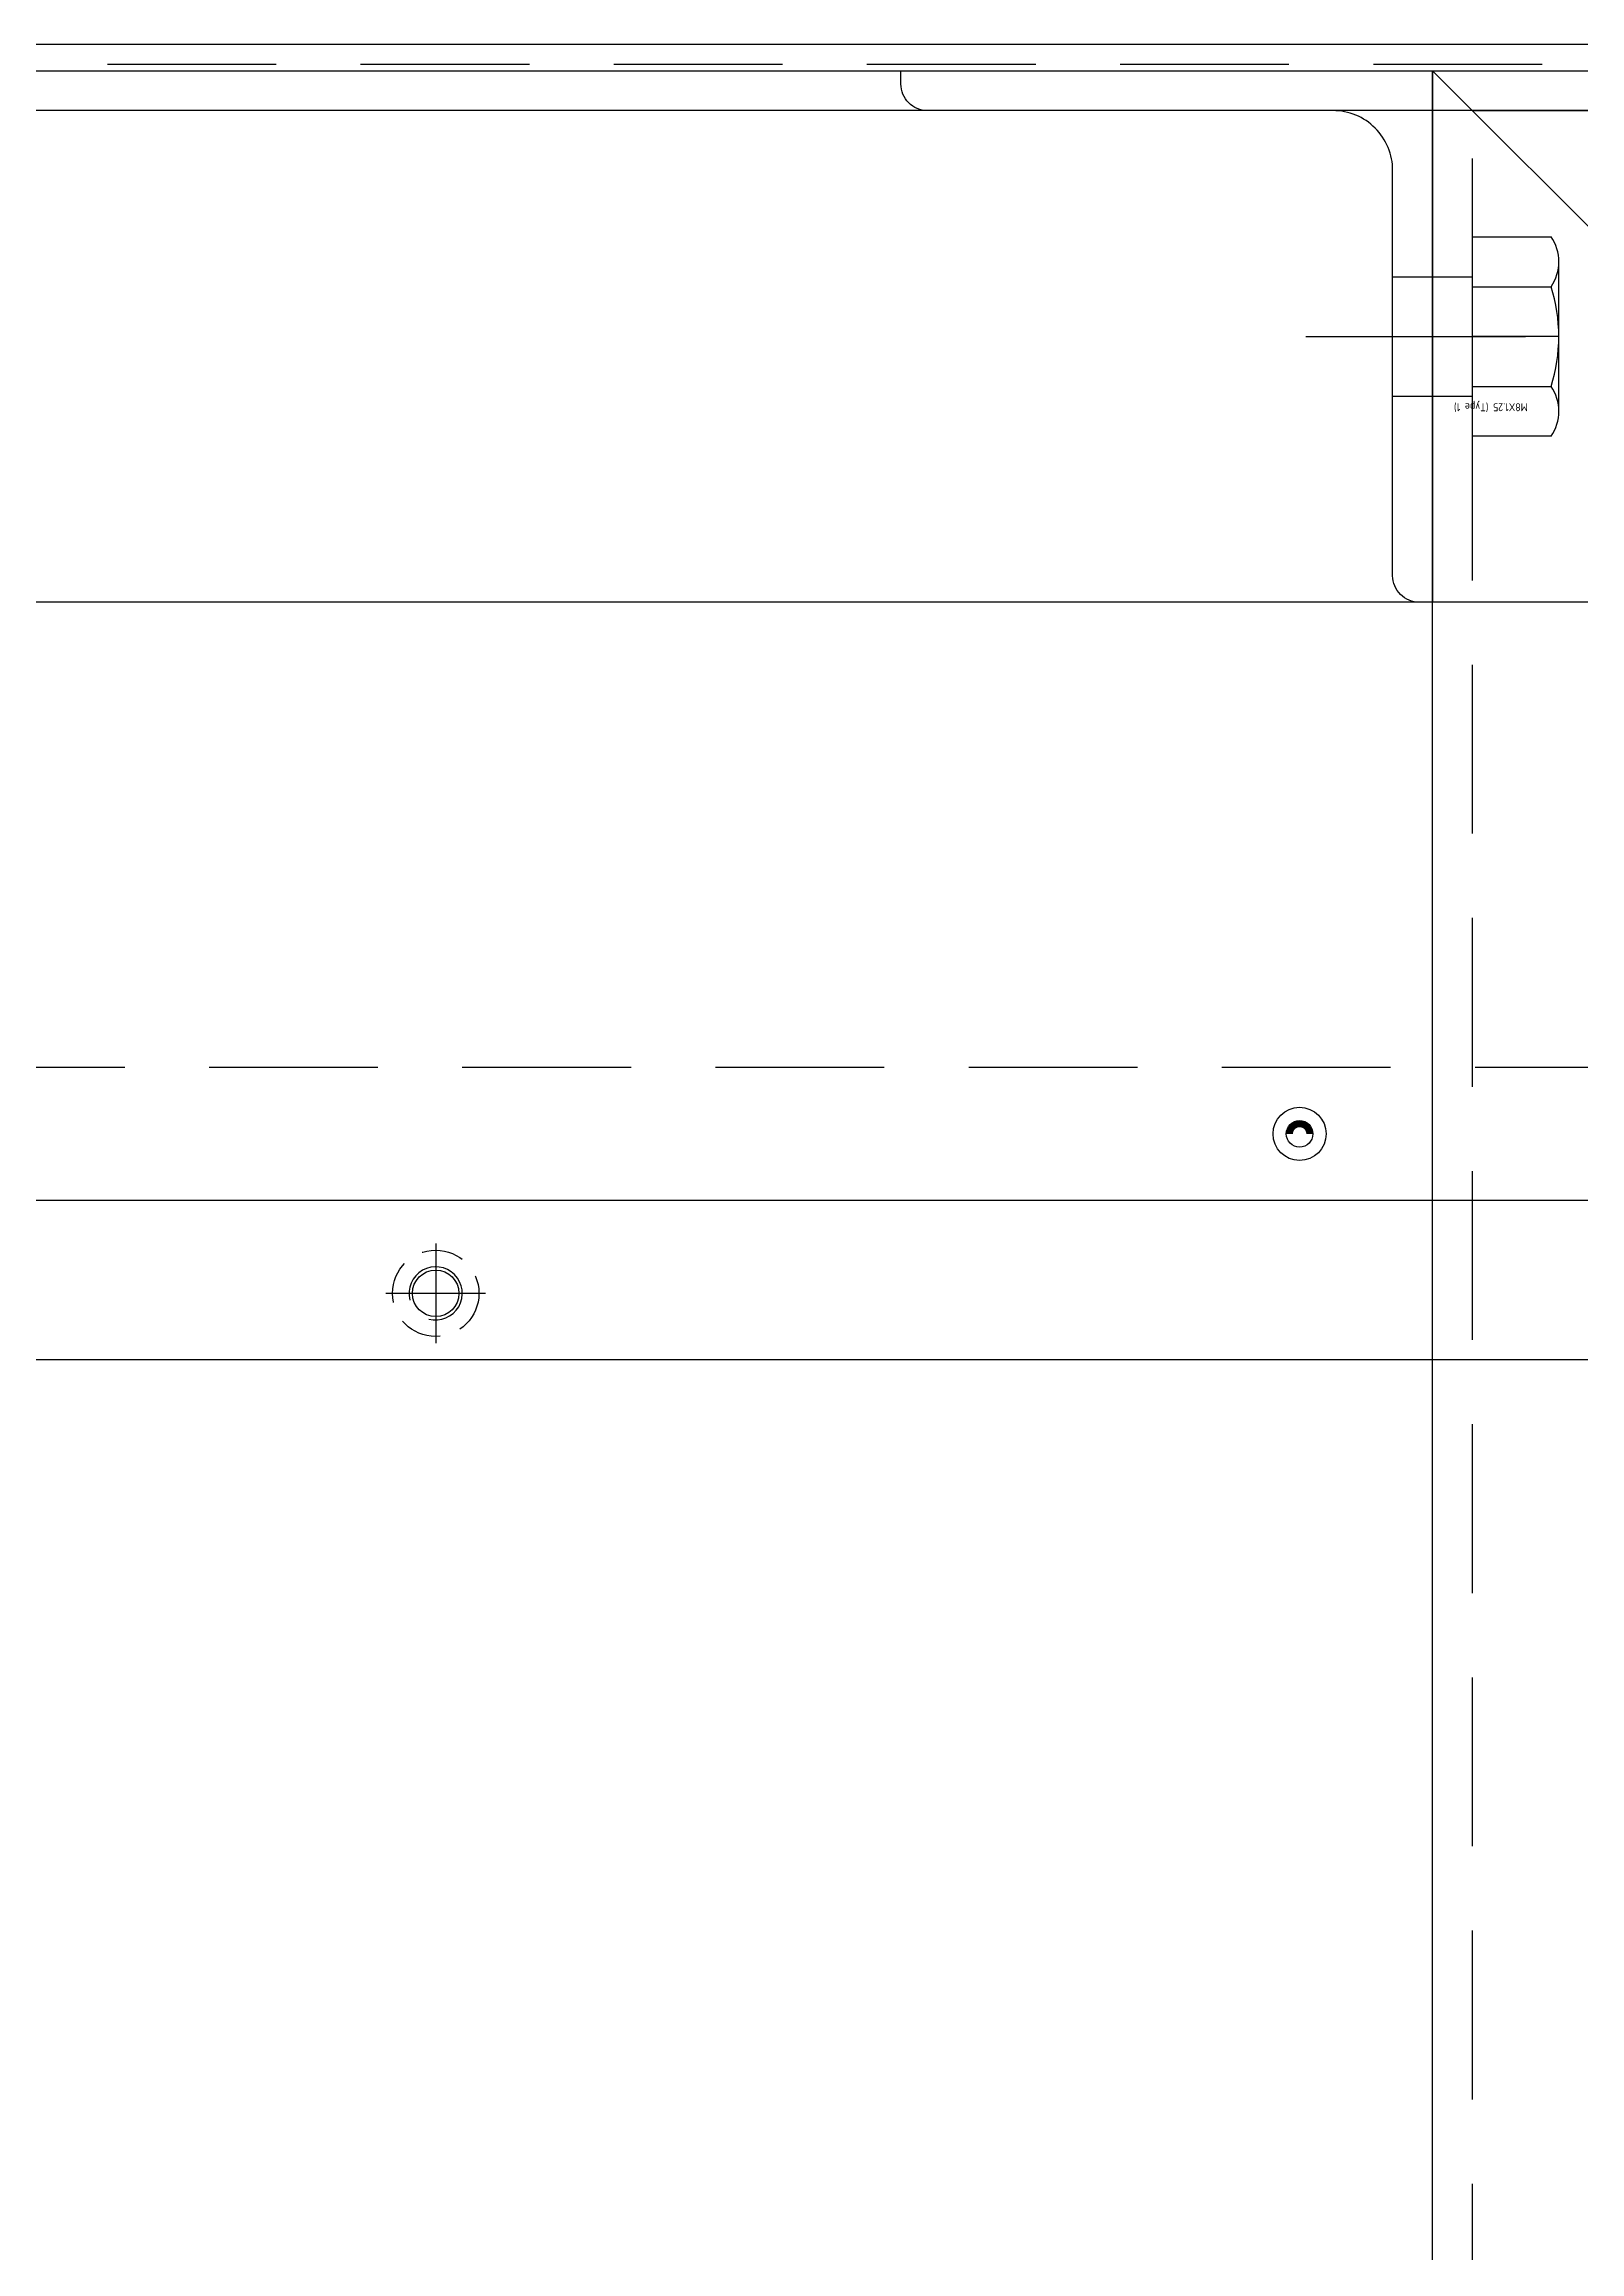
# Model space of a CAD drawing. Header units: millimetres. Extents: x 282 to 14566, y -4134 to 5341.
# Drawn here: x 8336.7 to 8452.2, y 1231.5 to 1397.6 of the extents above; entities that cross this region are included whole.
import ezdxf
from ezdxf.enums import TextEntityAlignment as Align

# ---------------------------------------------------------------- set-up
doc = ezdxf.new("R2010")
doc.units = ezdxf.units.MM
for name, pattern in [('CENTER', [50.8, 31.75, -6.35, 6.35, -6.35]), ('CENTER1', [10, 7, -1, 1, -1]), ('HIDDEN2', [4.7625, 3.175, -1.5875]), ('HIDDENX2', [19.05, 12.7, -6.35])]:
    doc.linetypes.add(name, pattern=pattern)
doc.layers.add('CENTER', color=1, linetype='CENTER')
doc.styles.get("Standard").update_dxf_attribs({"font": 'ISOCP.SHX', "bigfont": 'WHGTXT.SHX'})

# ---------------------------------------------------------------- blocks, each defined once
blk = doc.blocks.new('A$C52180AF6')
at = {"color": 2, "linetype": 'HIDDENX2'}
for p, q in [((6.5, -5.63), (6.5, 5.63)), ((0, 3.75), (5.92, 3.75)), ((0, -3.75), (5.92, -3.75))]:
    blk.add_line(p, q, dxfattribs=at)
blk.add_lwpolyline([(0, -7.51), (0, 7.51), (5.92, 7.51, -0.309401), (5.92, 3.75, -0.154701), (5.92, -3.75, -0.309401), (5.92, -7.51)], format="xyb", close=True, dxfattribs=at)
at = {"layer": 'CENTER'}
blk.add_line((6.5, 0), (0, 0), dxfattribs=at)
at = {"color": 2, "linetype": 'HIDDENX2'}
blk.add_text('M8X1.25 (Type 1)', height=0.6, rotation=180, dxfattribs=at).set_placement((4.16, -5.32), align=Align.MIDDLE_LEFT)
blk = doc.blocks.new('A$C255168CB')
at = {"color": 4}
blk.add_line((-85, 630), (-125, 670), dxfattribs=at)
at = {"color": 2, "linetype": 'HIDDEN2'}
for p, q in [((-125, 654.5), (-122, 654.5)), ((-125, 645.5), (-122, 645.5))]:
    blk.add_line(p, q, dxfattribs=at)
at = {"color": 1, "linetype": 'CENTER1'}
blk.add_line((-129, 650), (-118, 650), dxfattribs=at)
at = {"color": 4}
blk.add_lwpolyline([(125, 0), (-125, 0), (-125, 670), (125, 670)], close=True, dxfattribs=at)
at = {"color": 2, "linetype": 'HIDDENX2'}
blk.add_lwpolyline([(122, 3), (-122, 3), (-122, 667), (122, 667)], close=True, dxfattribs=at)
blk.add_blockref('A$C52180AF6', (-122, 650))
blk = doc.blocks.new('A$C53DC1B79')
at = {"color": 2, "linetype": 'HIDDEN2'}
for p, q in [((-3, -15.5), (0, -15.5)), ((-3, -24.5), (0, -24.5))]:
    blk.add_line(p, q, dxfattribs=at)
at = {"color": 1, "linetype": 'CENTER1'}
blk.add_line((-9.54, -20), (6.54, -20), dxfattribs=at)
at = {"color": 3}
blk.add_lwpolyline([(0, 0), (0, -40), (-1, -40, -0.414214), (-3, -38), (-3, -7.5, 0.414214), (-7.5, -3), (-38, -3, -0.414214), (-40, -1), (-40, 0)], format="xyb", close=True, dxfattribs=at)
blk = doc.blocks.new('A$C529B14A2')
at = {"color": 3}
blk.add_line((650, -3), (0, -3), dxfattribs=at)
blk.add_lwpolyline([(650, -40), (0, -40), (0, 0), (650, 0)], close=True, dxfattribs=at)
blk = doc.blocks.new('A$C76EF05EA')
at = {"color": 1, "linetype": 'CENTER'}
for p, q in [((-510, 551.75), (-510, 544.25)), ((-506.25, 548), (-513.75, 548))]:
    blk.add_line(p, q, dxfattribs=at)
at = {"color": 2, "linetype": 'HIDDENX2'}
blk.add_lwpolyline([(0, 565), (-620, 565), (-620, 0), (0, 0)], close=True, dxfattribs=at)
at = {"const_width": 0.5}
blk.add_lwpolyline([(-445.75, 560, -1), (-444.25, 560, -1)], format="xyb", dxfattribs=at)
at = {"color": 3}
blk.add_lwpolyline([(-22, 22), (-22, 543), (-598, 543), (-598, 22)], close=True, dxfattribs=at)
for radius in [2, 1]:
    blk.add_circle((-445, 560), radius)
at = {"color": 2, "linetype": 'HIDDEN2'}
blk.add_circle((-510, 548), 3.25, dxfattribs=at)
at = {"color": 3}
blk.add_circle((-510, 548), 1.75, dxfattribs=at)
blk.add_arc((-510, 548), 2, 255.0012, 194.5386)
blk = doc.blocks.new('A$C3F2C31B0')
at = {"color": 2, "linetype": 'HIDDENX2'}
blk.add_line((-629, 670.5), (49, 670.5), dxfattribs=at)
at = {"color": 3}
for points in [[(-629, 1.5), (-629, 672), (49, 672), (49, 1.5)], [(10, 585), (10, 40), (-590, 40), (-590, 585)]]:
    blk.add_lwpolyline(points, close=True, dxfattribs=at)
blk.add_blockref('A$C76EF05EA', (20, 30))

msp = doc.modelspace()

# ---------------------------------------------------------------- block references
for name, p in [('A$C255168CB', (8566.162, 725.631)), ('A$C3F2C31B0', (8856.162, 725.631)), ('A$C529B14A2', (8241.162, 1395.631)), ('A$C53DC1B79', (8441.162, 1395.631))]:
    msp.add_blockref(name, p)

doc.saveas('drawing.dxf')
